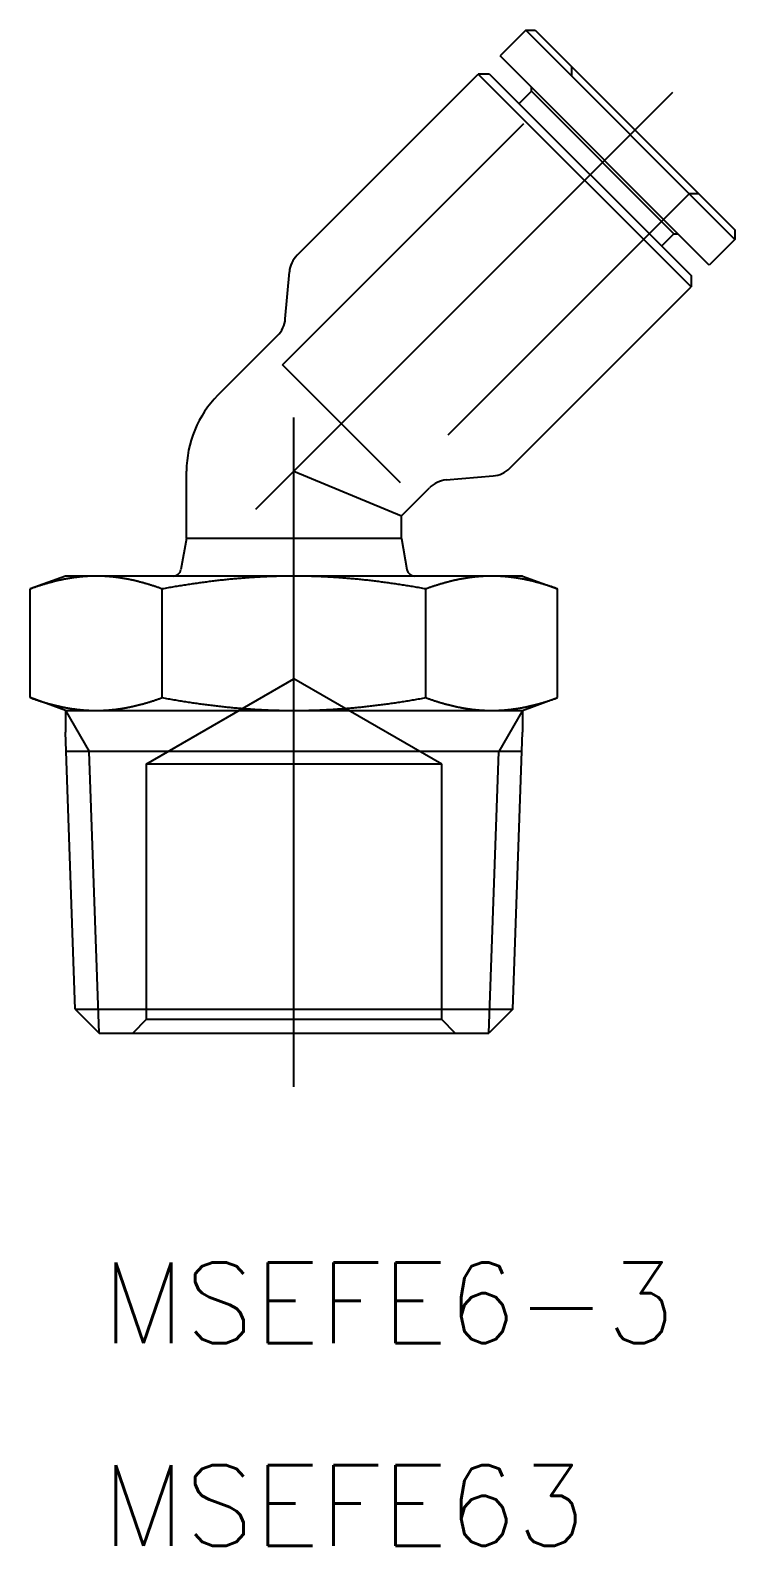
# Model space of a CAD drawing. Extents: x -9.8 to 55.9, y -19.1 to 39.3.
# Drawn here: x -9.8 to 16.4, y -19.1 to 37.3 of the extents above; entities that cross this region are included whole.
import ezdxf

# ---------------------------------------------------------------- set-up
doc = ezdxf.new("R2010")
doc.units = 0
doc.linetypes.add('CENTER', pattern=[50.8, 31.75, -6.35, 6.35, -6.35])
doc.linetypes.add('DASHED', pattern=[19.05, 12.7, -6.35])
doc.layers.get('0').update_dxf_attribs({"linetype": 'CONTINUOUS'})
doc.layers.add('CENTER', color=1, linetype='CENTER')
doc.styles.get("Standard").update_dxf_attribs({"font": 'txt.shx', "height": 3, "bigfont": 'bigfont.shx'})

msp = doc.modelspace()

# ---------------------------------------------------------------- linework, layer by layer
at = {"color": 7, "linetype": 'CONTINUOUS'}
for p, q in [((8.626703, 37.304877), (7.672109, 36.350283)), ((8.6267, 37.30488), (16.404905, 29.526675)), ((8.626703, 37.304877), (8.980256, 37.304877)), ((8.980255, 37.304878), (16.404903, 29.880231)), ((15.450283, 28.572109), (7.672109, 36.350283)), ((0.11665, 28.936246), (6.858936, 35.678532)), ((14.778532, 27.758936), (6.858936, 35.678532)), ((7.2832, 35.678532), (6.858936, 35.678532)), ((7.2832, 35.678532), (14.778532, 28.1832)), ((8.379215, 34.582516), (8.838835, 35.042136)), ((8.838835, 35.042136), (8.838835, 35.183557)), ((14.142136, 29.738835), (8.838835, 35.042136)), ((16.404877, 29.880256), (16.404877, 29.526703)), ((13.682516, 29.279215), (14.142136, 29.738835)), ((14.142136, 29.738835), (14.283557, 29.738835)), ((16.404877, 29.526703), (15.450283, 28.572109)), ((-0.322385, 26.566935), (-0.17259, 28.31454)), ((8.036246, 21.01665), (14.778532, 27.758936)), ((14.778532, 28.1832), (14.778532, 27.758936)), ((-2.828427, 23.728427), (-0.611625, 25.94523)), ((-4, 18.4), (-4, 20.9)), ((0, 20.9), (4, 19.243146)), ((5.666935, 20.577615), (7.41454, 20.72741)), ((4, 19.243146), (5.04523, 20.288375)), ((4, 18.4), (4, 19.243146)), ((-4, 18.4), (-4.205846, 17.247263)), ((4, 18.4), (-4, 18.4)), ((4, 18.4), (4.205846, 17.247263)), ((-8.5, 17), (-9.814955, 16.521396)), ((-7.361216, 17), (-8.5, 17)), ((0, 17), (-7.361216, 17)), ((7.361216, 17), (0, 17)), ((8.5, 17), (7.361216, 17)), ((8.5, 17), (9.814955, 16.521396)), ((-9.814955, 12.478604), (-9.814955, 16.521396)), ((-4.907477, 12.478604), (-4.907477, 16.521396)), ((4.907477, 12.478604), (4.907477, 16.521396)), ((9.814955, 12.478604), (9.814955, 16.521396)), ((-8.5, 12), (-9.814955, 12.478604)), ((8.5, 12), (9.814955, 12.478604)), ((-8.5, 12), (-7.361216, 12)), ((-8.5, 12), (-8.5, 11.189527)), ((-7.361216, 12), (0, 12)), ((0, 12), (7.361216, 12)), ((7.361216, 12), (8.5, 12)), ((8.5, 12), (8.5, 11.189527)), ((-8.140227, 0.886974), (-8.5, 11.189527)), ((8.140227, 0.886974), (8.5, 11.189527)), ((8.475016, 10.474092), (-8.475016, 10.474092)), ((-8.140227, 0.886974), (8.138253, 0.886974)), ((-8.140227, 0.886974), (-7.253253, 0)), ((8.140227, 0.886974), (7.253253, 0)), ((-7.253253, 0), (7.253253, 0))]:
    msp.add_line(p, q, dxfattribs=at)
at = {"color": 3, "linetype": 'DASHED'}
for p, q in [((-0.424252, 24.859786), (10.323771, 35.607809)), ((10.323771, 35.961362), (10.323771, 35.607809)), ((14.707833, 31.223747), (3.95981, 20.475724)), ((15.061387, 31.223747), (14.707833, 31.223747)), ((3.95981, 20.475724), (-0.424252, 24.859786)), ((-5.5, 10), (0, 13.175426)), ((5.5, 10), (0, 13.175426)), ((5.5, 10), (-5.5, 10)), ((-5.5, 10), (-5.5, 0.5)), ((5.5, 0.5), (5.5, 10)), ((-5.5, 0.5), (-6, 0)), ((5.5, 0.5), (-5.5, 0.5)), ((6, 0), (5.5, 0.5))]:
    msp.add_line(p, q, dxfattribs=at)
at = {"color": 3, "linetype": 'CONTINUOUS'}
for p, q in [((-8.5, 12), (-7.619016, 10.474092)), ((8.5, 12), (7.619016, 10.474092)), ((-7.253253, 0), (-7.619016, 10.474092)), ((7.253253, 0), (7.619016, 10.474092))]:
    msp.add_line(p, q, dxfattribs=at)
at = {"color": 7}
for points in [[(-7.36122, 17, 0), (-7.38711, 16.9999, 0), (-7.41297, 16.9998, 0), (-7.43878, 16.9995, 0), (-7.46455, 16.9991, 0), (-7.49029, 16.9986, 0), (-7.51599, 16.9979, 0), (-7.54165, 16.9972, 0), (-7.56728, 16.9964, 0), (-7.59288, 16.9954, 0), (-7.61845, 16.9943, 0), (-7.64399, 16.9932, 0), (-7.6695, 16.9919, 0), (-7.69498, 16.9905, 0), (-7.72044, 16.989, 0), (-7.74587, 16.9874, 0), (-7.77128, 16.9856, 0), (-7.79667, 16.9838, 0), (-7.82204, 16.9819, 0), (-7.8474, 16.9798, 0), (-7.87273, 16.9777, 0), (-7.89805, 16.9754, 0), (-7.92336, 16.9731, 0), (-7.94865, 16.9706, 0), (-7.97393, 16.968, 0), (-7.99921, 16.9653, 0), (-8.02447, 16.9626, 0), (-8.04972, 16.9597, 0), (-8.07497, 16.9567, 0), (-8.10021, 16.9536, 0), (-8.12545, 16.9504, 0), (-8.15068, 16.9471, 0), (-8.17592, 16.9437, 0), (-8.20115, 16.9402, 0), (-8.22639, 16.9365, 0), (-8.25162, 16.9328, 0), (-8.27686, 16.929, 0), (-8.30211, 16.9251, 0), (-8.32736, 16.9211, 0), (-8.35262, 16.9169, 0), (-8.37788, 16.9127, 0), (-8.40316, 16.9084, 0), (-8.42845, 16.9039, 0), (-8.45374, 16.8994, 0), (-8.47905, 16.8948, 0), (-8.50438, 16.89, 0), (-8.52972, 16.8852, 0), (-8.55508, 16.8803, 0), (-8.58045, 16.8752, 0), (-8.60585, 16.8701, 0), (-8.63126, 16.8648, 0), (-8.6567, 16.8595, 0), (-8.68216, 16.854, 0), (-8.70764, 16.8485, 0), (-8.73315, 16.8428, 0), (-8.75868, 16.837, 0), (-8.78424, 16.8312, 0), (-8.80983, 16.8252, 0), (-8.83545, 16.8192, 0), (-8.8611, 16.813, 0), (-8.88678, 16.8067, 0), (-8.9125, 16.8004, 0), (-8.93825, 16.7939, 0), (-8.96403, 16.7873, 0), (-8.98985, 16.7806, 0), (-9.01571, 16.7738, 0), (-9.04161, 16.767, 0), (-9.06755, 16.76, 0), (-9.09353, 16.7529, 0), (-9.11955, 16.7457, 0), (-9.14562, 16.7384, 0), (-9.17173, 16.731, 0), (-9.19788, 16.7235, 0), (-9.22409, 16.7159, 0), (-9.25034, 16.7081, 0), (-9.27664, 16.7003, 0), (-9.30299, 16.6924, 0), (-9.3294, 16.6844, 0), (-9.35586, 16.6762, 0), (-9.38237, 16.668, 0), (-9.40893, 16.6596, 0), (-9.43556, 16.6512, 0), (-9.46224, 16.6426, 0), (-9.48898, 16.6339, 0), (-9.51579, 16.6252, 0), (-9.54265, 16.6163, 0), (-9.56958, 16.6073, 0), (-9.59657, 16.5982, 0), (-9.62362, 16.589, 0), (-9.65075, 16.5796, 0), (-9.67794, 16.5702, 0), (-9.7052, 16.5607, 0), (-9.73253, 16.551, 0), (-9.75993, 16.5413, 0), (-9.78741, 16.5314, 0), (-9.81495, 16.5214, 0)], [(-4.90748, 16.5214, 0), (-4.93503, 16.5314, 0), (-4.9625, 16.5413, 0), (-4.9899, 16.551, 0), (-5.01723, 16.5607, 0), (-5.04449, 16.5702, 0), (-5.07168, 16.5796, 0), (-5.09881, 16.589, 0), (-5.12586, 16.5982, 0), (-5.15286, 16.6073, 0), (-5.17978, 16.6163, 0), (-5.20665, 16.6252, 0), (-5.23345, 16.6339, 0), (-5.26019, 16.6426, 0), (-5.28687, 16.6512, 0), (-5.3135, 16.6596, 0), (-5.34006, 16.668, 0), (-5.36658, 16.6762, 0), (-5.39303, 16.6844, 0), (-5.41944, 16.6924, 0), (-5.44579, 16.7003, 0), (-5.47209, 16.7081, 0), (-5.49835, 16.7159, 0), (-5.52455, 16.7235, 0), (-5.55071, 16.731, 0), (-5.57682, 16.7384, 0), (-5.60288, 16.7457, 0), (-5.6289, 16.7529, 0), (-5.65488, 16.76, 0), (-5.68082, 16.767, 0), (-5.70672, 16.7738, 0), (-5.73258, 16.7806, 0), (-5.7584, 16.7873, 0), (-5.78418, 16.7939, 0), (-5.80993, 16.8004, 0), (-5.83565, 16.8067, 0), (-5.86133, 16.813, 0), (-5.88698, 16.8192, 0), (-5.9126, 16.8252, 0), (-5.93819, 16.8312, 0), (-5.96375, 16.837, 0), (-5.98928, 16.8428, 0), (-6.01479, 16.8485, 0), (-6.04027, 16.854, 0), (-6.06573, 16.8595, 0), (-6.09117, 16.8648, 0), (-6.11658, 16.8701, 0), (-6.14198, 16.8752, 0), (-6.16735, 16.8803, 0), (-6.19271, 16.8852, 0), (-6.21805, 16.89, 0), (-6.24338, 16.8948, 0), (-6.26869, 16.8994, 0), (-6.29399, 16.9039, 0), (-6.31927, 16.9084, 0), (-6.34455, 16.9127, 0), (-6.36981, 16.9169, 0), (-6.39507, 16.9211, 0), (-6.42032, 16.9251, 0), (-6.44557, 16.929, 0), (-6.47081, 16.9328, 0), (-6.49605, 16.9365, 0), (-6.52128, 16.9402, 0), (-6.54651, 16.9437, 0), (-6.57175, 16.9471, 0), (-6.59698, 16.9504, 0), (-6.62222, 16.9536, 0), (-6.64746, 16.9567, 0), (-6.67271, 16.9597, 0), (-6.69796, 16.9626, 0), (-6.72323, 16.9653, 0), (-6.7485, 16.968, 0), (-6.77378, 16.9706, 0), (-6.79907, 16.9731, 0), (-6.82438, 16.9754, 0), (-6.8497, 16.9777, 0), (-6.87503, 16.9798, 0), (-6.90039, 16.9819, 0), (-6.92576, 16.9838, 0), (-6.95115, 16.9856, 0), (-6.97656, 16.9874, 0), (-7.002, 16.989, 0), (-7.02745, 16.9905, 0), (-7.05294, 16.9919, 0), (-7.07845, 16.9932, 0), (-7.10398, 16.9943, 0), (-7.12955, 16.9954, 0), (-7.15515, 16.9964, 0), (-7.18078, 16.9972, 0), (-7.20644, 16.9979, 0), (-7.23214, 16.9986, 0), (-7.25788, 16.9991, 0), (-7.28365, 16.9995, 0), (-7.30946, 16.9998, 0), (-7.33532, 16.9999, 0), (-7.36122, 17, 0)], [(0, 17, 0), (-0.051795, 16.9999, 0), (-0.103504, 16.9998, 0), (-0.15513, 16.9995, 0), (-0.206678, 16.9991, 0), (-0.258149, 16.9986, 0), (-0.309547, 16.9979, 0), (-0.360874, 16.9972, 0), (-0.412134, 16.9964, 0), (-0.46333, 16.9954, 0), (-0.514464, 16.9943, 0), (-0.565539, 16.9932, 0), (-0.616559, 16.9919, 0), (-0.667525, 16.9905, 0), (-0.718441, 16.989, 0), (-0.76931, 16.9874, 0), (-0.820134, 16.9856, 0), (-0.870915, 16.9838, 0), (-0.921658, 16.9819, 0), (-0.972364, 16.9798, 0), (-1.02304, 16.9777, 0), (-1.07368, 16.9754, 0), (-1.12429, 16.9731, 0), (-1.17487, 16.9706, 0), (-1.22544, 16.968, 0), (-1.27598, 16.9653, 0), (-1.3265, 16.9626, 0), (-1.37701, 16.9597, 0), (-1.42751, 16.9567, 0), (-1.47799, 16.9536, 0), (-1.52847, 16.9504, 0), (-1.57894, 16.9471, 0), (-1.6294, 16.9437, 0), (-1.67987, 16.9402, 0), (-1.73034, 16.9365, 0), (-1.78081, 16.9328, 0), (-1.8313, 16.929, 0), (-1.88178, 16.9251, 0), (-1.93229, 16.9211, 0), (-1.9828, 16.9169, 0), (-2.03333, 16.9127, 0), (-2.08389, 16.9084, 0), (-2.13446, 16.9039, 0), (-2.18505, 16.8994, 0), (-2.23568, 16.8948, 0), (-2.28633, 16.89, 0), (-2.33701, 16.8852, 0), (-2.38773, 16.8803, 0), (-2.43848, 16.8752, 0), (-2.48927, 16.8701, 0), (-2.5401, 16.8648, 0), (-2.59097, 16.8595, 0), (-2.64189, 16.854, 0), (-2.69285, 16.8485, 0), (-2.74387, 16.8428, 0), (-2.79494, 16.837, 0), (-2.84606, 16.8312, 0), (-2.89724, 16.8252, 0), (-2.94847, 16.8192, 0), (-2.99977, 16.813, 0), (-3.05114, 16.8067, 0), (-3.10257, 16.8004, 0), (-3.15406, 16.7939, 0), (-3.20563, 16.7873, 0), (-3.25728, 16.7806, 0), (-3.30899, 16.7738, 0), (-3.36079, 16.767, 0), (-3.41267, 16.76, 0), (-3.46462, 16.7529, 0), (-3.51667, 16.7457, 0), (-3.5688, 16.7384, 0), (-3.62102, 16.731, 0), (-3.67333, 16.7235, 0), (-3.72574, 16.7159, 0), (-3.77825, 16.7081, 0), (-3.83085, 16.7003, 0), (-3.88355, 16.6924, 0), (-3.93636, 16.6844, 0), (-3.98928, 16.6762, 0), (-4.0423, 16.668, 0), (-4.09544, 16.6596, 0), (-4.14869, 16.6512, 0), (-4.20205, 16.6426, 0), (-4.25554, 16.6339, 0), (-4.30914, 16.6252, 0), (-4.36287, 16.6163, 0), (-4.41672, 16.6073, 0), (-4.4707, 16.5982, 0), (-4.52482, 16.589, 0), (-4.57906, 16.5796, 0), (-4.63344, 16.5702, 0), (-4.68796, 16.5607, 0), (-4.74262, 16.551, 0), (-4.79743, 16.5413, 0), (-4.85238, 16.5314, 0), (-4.90748, 16.5214, 0)], [(4.90748, 16.5214, 0), (4.85238, 16.5314, 0), (4.79743, 16.5413, 0), (4.74262, 16.551, 0), (4.68796, 16.5607, 0), (4.63344, 16.5702, 0), (4.57906, 16.5796, 0), (4.52482, 16.589, 0), (4.4707, 16.5982, 0), (4.41672, 16.6073, 0), (4.36287, 16.6163, 0), (4.30914, 16.6252, 0), (4.25554, 16.6339, 0), (4.20205, 16.6426, 0), (4.14869, 16.6512, 0), (4.09544, 16.6596, 0), (4.0423, 16.668, 0), (3.98928, 16.6762, 0), (3.93636, 16.6844, 0), (3.88355, 16.6924, 0), (3.83085, 16.7003, 0), (3.77825, 16.7081, 0), (3.72574, 16.7159, 0), (3.67333, 16.7235, 0), (3.62102, 16.731, 0), (3.5688, 16.7384, 0), (3.51667, 16.7457, 0), (3.46462, 16.7529, 0), (3.41267, 16.76, 0), (3.36079, 16.767, 0), (3.30899, 16.7738, 0), (3.25728, 16.7806, 0), (3.20563, 16.7873, 0), (3.15406, 16.7939, 0), (3.10257, 16.8004, 0), (3.05114, 16.8067, 0), (2.99977, 16.813, 0), (2.94847, 16.8192, 0), (2.89724, 16.8252, 0), (2.84606, 16.8312, 0), (2.79494, 16.837, 0), (2.74387, 16.8428, 0), (2.69285, 16.8485, 0), (2.64189, 16.854, 0), (2.59097, 16.8595, 0), (2.5401, 16.8648, 0), (2.48927, 16.8701, 0), (2.43848, 16.8752, 0), (2.38773, 16.8803, 0), (2.33701, 16.8852, 0), (2.28633, 16.89, 0), (2.23568, 16.8948, 0), (2.18505, 16.8994, 0), (2.13446, 16.9039, 0), (2.08389, 16.9084, 0), (2.03333, 16.9127, 0), (1.9828, 16.9169, 0), (1.93229, 16.9211, 0), (1.88178, 16.9251, 0), (1.8313, 16.929, 0), (1.78081, 16.9328, 0), (1.73034, 16.9365, 0), (1.67987, 16.9402, 0), (1.6294, 16.9437, 0), (1.57894, 16.9471, 0), (1.52847, 16.9504, 0), (1.47799, 16.9536, 0), (1.42751, 16.9567, 0), (1.37701, 16.9597, 0), (1.3265, 16.9626, 0), (1.27598, 16.9653, 0), (1.22544, 16.968, 0), (1.17487, 16.9706, 0), (1.12429, 16.9731, 0), (1.07368, 16.9754, 0), (1.02304, 16.9777, 0), (0.972364, 16.9798, 0), (0.921658, 16.9819, 0), (0.870915, 16.9838, 0), (0.820134, 16.9856, 0), (0.76931, 16.9874, 0), (0.718441, 16.989, 0), (0.667525, 16.9905, 0), (0.616559, 16.9919, 0), (0.565539, 16.9932, 0), (0.514464, 16.9943, 0), (0.46333, 16.9954, 0), (0.412134, 16.9964, 0), (0.360874, 16.9972, 0), (0.309547, 16.9979, 0), (0.258149, 16.9986, 0), (0.206678, 16.9991, 0), (0.15513, 16.9995, 0), (0.103504, 16.9998, 0), (0.051795, 16.9999, 0), (0, 17, 0)], [(7.36122, 17, 0), (7.33532, 16.9999, 0), (7.30946, 16.9998, 0), (7.28365, 16.9995, 0), (7.25788, 16.9991, 0), (7.23214, 16.9986, 0), (7.20644, 16.9979, 0), (7.18078, 16.9972, 0), (7.15515, 16.9964, 0), (7.12955, 16.9954, 0), (7.10398, 16.9943, 0), (7.07845, 16.9932, 0), (7.05294, 16.9919, 0), (7.02745, 16.9905, 0), (7.002, 16.989, 0), (6.97656, 16.9874, 0), (6.95115, 16.9856, 0), (6.92576, 16.9838, 0), (6.90039, 16.9819, 0), (6.87503, 16.9798, 0), (6.8497, 16.9777, 0), (6.82438, 16.9754, 0), (6.79907, 16.9731, 0), (6.77378, 16.9706, 0), (6.7485, 16.968, 0), (6.72323, 16.9653, 0), (6.69796, 16.9626, 0), (6.67271, 16.9597, 0), (6.64746, 16.9567, 0), (6.62222, 16.9536, 0), (6.59698, 16.9504, 0), (6.57175, 16.9471, 0), (6.54651, 16.9437, 0), (6.52128, 16.9402, 0), (6.49605, 16.9365, 0), (6.47081, 16.9328, 0), (6.44557, 16.929, 0), (6.42032, 16.9251, 0), (6.39507, 16.9211, 0), (6.36981, 16.9169, 0), (6.34455, 16.9127, 0), (6.31927, 16.9084, 0), (6.29399, 16.9039, 0), (6.26869, 16.8994, 0), (6.24338, 16.8948, 0), (6.21805, 16.89, 0), (6.19271, 16.8852, 0), (6.16735, 16.8803, 0), (6.14198, 16.8752, 0), (6.11658, 16.8701, 0), (6.09117, 16.8648, 0), (6.06573, 16.8595, 0), (6.04027, 16.854, 0), (6.01479, 16.8485, 0), (5.98928, 16.8428, 0), (5.96375, 16.837, 0), (5.93819, 16.8312, 0), (5.9126, 16.8252, 0), (5.88698, 16.8192, 0), (5.86133, 16.813, 0), (5.83565, 16.8067, 0), (5.80993, 16.8004, 0), (5.78418, 16.7939, 0), (5.7584, 16.7873, 0), (5.73258, 16.7806, 0), (5.70672, 16.7738, 0), (5.68082, 16.767, 0), (5.65488, 16.76, 0), (5.6289, 16.7529, 0), (5.60288, 16.7457, 0), (5.57682, 16.7384, 0), (5.55071, 16.731, 0), (5.52455, 16.7235, 0), (5.49835, 16.7159, 0), (5.47209, 16.7081, 0), (5.44579, 16.7003, 0), (5.41944, 16.6924, 0), (5.39303, 16.6844, 0), (5.36658, 16.6762, 0), (5.34006, 16.668, 0), (5.3135, 16.6596, 0), (5.28687, 16.6512, 0), (5.26019, 16.6426, 0), (5.23345, 16.6339, 0), (5.20665, 16.6252, 0), (5.17978, 16.6163, 0), (5.15286, 16.6073, 0), (5.12586, 16.5982, 0), (5.09881, 16.589, 0), (5.07168, 16.5796, 0), (5.04449, 16.5702, 0), (5.01723, 16.5607, 0), (4.9899, 16.551, 0), (4.9625, 16.5413, 0), (4.93503, 16.5314, 0), (4.90748, 16.5214, 0)], [(9.81495, 16.5214, 0), (9.78741, 16.5314, 0), (9.75993, 16.5413, 0), (9.73253, 16.551, 0), (9.7052, 16.5607, 0), (9.67794, 16.5702, 0), (9.65075, 16.5796, 0), (9.62362, 16.589, 0), (9.59657, 16.5982, 0), (9.56958, 16.6073, 0), (9.54265, 16.6163, 0), (9.51579, 16.6252, 0), (9.48898, 16.6339, 0), (9.46224, 16.6426, 0), (9.43556, 16.6512, 0), (9.40893, 16.6596, 0), (9.38237, 16.668, 0), (9.35586, 16.6762, 0), (9.3294, 16.6844, 0), (9.30299, 16.6924, 0), (9.27664, 16.7003, 0), (9.25034, 16.7081, 0), (9.22409, 16.7159, 0), (9.19788, 16.7235, 0), (9.17173, 16.731, 0), (9.14562, 16.7384, 0), (9.11955, 16.7457, 0), (9.09353, 16.7529, 0), (9.06755, 16.76, 0), (9.04161, 16.767, 0), (9.01571, 16.7738, 0), (8.98985, 16.7806, 0), (8.96403, 16.7873, 0), (8.93825, 16.7939, 0), (8.9125, 16.8004, 0), (8.88678, 16.8067, 0), (8.8611, 16.813, 0), (8.83545, 16.8192, 0), (8.80983, 16.8252, 0), (8.78424, 16.8312, 0), (8.75868, 16.837, 0), (8.73315, 16.8428, 0), (8.70764, 16.8485, 0), (8.68216, 16.854, 0), (8.6567, 16.8595, 0), (8.63126, 16.8648, 0), (8.60585, 16.8701, 0), (8.58045, 16.8752, 0), (8.55508, 16.8803, 0), (8.52972, 16.8852, 0), (8.50438, 16.89, 0), (8.47905, 16.8948, 0), (8.45374, 16.8994, 0), (8.42845, 16.9039, 0), (8.40316, 16.9084, 0), (8.37788, 16.9127, 0), (8.35262, 16.9169, 0), (8.32736, 16.9211, 0), (8.30211, 16.9251, 0), (8.27686, 16.929, 0), (8.25162, 16.9328, 0), (8.22639, 16.9365, 0), (8.20115, 16.9402, 0), (8.17592, 16.9437, 0), (8.15068, 16.9471, 0), (8.12545, 16.9504, 0), (8.10021, 16.9536, 0), (8.07497, 16.9567, 0), (8.04972, 16.9597, 0), (8.02447, 16.9626, 0), (7.99921, 16.9653, 0), (7.97393, 16.968, 0), (7.94865, 16.9706, 0), (7.92336, 16.9731, 0), (7.89805, 16.9754, 0), (7.87273, 16.9777, 0), (7.8474, 16.9798, 0), (7.82204, 16.9819, 0), (7.79667, 16.9838, 0), (7.77128, 16.9856, 0), (7.74587, 16.9874, 0), (7.72044, 16.989, 0), (7.69498, 16.9905, 0), (7.6695, 16.9919, 0), (7.64399, 16.9932, 0), (7.61845, 16.9943, 0), (7.59288, 16.9954, 0), (7.56728, 16.9964, 0), (7.54165, 16.9972, 0), (7.51599, 16.9979, 0), (7.49029, 16.9986, 0), (7.46455, 16.9991, 0), (7.43878, 16.9995, 0), (7.41297, 16.9998, 0), (7.38711, 16.9999, 0), (7.36122, 17, 0)], [(-9.81495, 12.4786, 0), (-9.78734, 12.4686, 0), (-9.7598, 12.4587, 0), (-9.73233, 12.4489, 0), (-9.70494, 12.4392, 0), (-9.67761, 12.4297, 0), (-9.65036, 12.4202, 0), (-9.62318, 12.4109, 0), (-9.59607, 12.4017, 0), (-9.56903, 12.3925, 0), (-9.54205, 12.3835, 0), (-9.51513, 12.3746, 0), (-9.48828, 12.3658, 0), (-9.46149, 12.3572, 0), (-9.43476, 12.3486, 0), (-9.40809, 12.3401, 0), (-9.38148, 12.3318, 0), (-9.35493, 12.3235, 0), (-9.32843, 12.3153, 0), (-9.30199, 12.3073, 0), (-9.2756, 12.2994, 0), (-9.24926, 12.2915, 0), (-9.22298, 12.2838, 0), (-9.19674, 12.2762, 0), (-9.17055, 12.2687, 0), (-9.14441, 12.2613, 0), (-9.11832, 12.254, 0), (-9.09227, 12.2468, 0), (-9.06627, 12.2397, 0), (-9.0403, 12.2327, 0), (-9.01438, 12.2258, 0), (-8.9885, 12.219, 0), (-8.96266, 12.2123, 0), (-8.93686, 12.2058, 0), (-8.91109, 12.1993, 0), (-8.88536, 12.1929, 0), (-8.85967, 12.1867, 0), (-8.834, 12.1805, 0), (-8.80837, 12.1744, 0), (-8.78277, 12.1685, 0), (-8.7572, 12.1626, 0), (-8.73166, 12.1569, 0), (-8.70615, 12.1512, 0), (-8.68066, 12.1457, 0), (-8.6552, 12.1402, 0), (-8.62976, 12.1349, 0), (-8.60434, 12.1296, 0), (-8.57895, 12.1245, 0), (-8.55357, 12.1194, 0), (-8.52822, 12.1145, 0), (-8.50288, 12.1097, 0), (-8.47756, 12.1049, 0), (-8.45225, 12.1003, 0), (-8.42696, 12.0958, 0), (-8.40168, 12.0914, 0), (-8.37642, 12.087, 0), (-8.35116, 12.0828, 0), (-8.32592, 12.0787, 0), (-8.30068, 12.0747, 0), (-8.27545, 12.0708, 0), (-8.25023, 12.067, 0), (-8.22501, 12.0633, 0), (-8.19979, 12.0596, 0), (-8.17458, 12.0561, 0), (-8.14937, 12.0527, 0), (-8.12415, 12.0495, 0), (-8.09894, 12.0463, 0), (-8.07372, 12.0432, 0), (-8.0485, 12.0402, 0), (-8.02327, 12.0373, 0), (-7.99804, 12.0345, 0), (-7.9728, 12.0319, 0), (-7.94755, 12.0293, 0), (-7.92229, 12.0268, 0), (-7.89702, 12.0245, 0), (-7.87173, 12.0222, 0), (-7.84643, 12.0201, 0), (-7.82112, 12.0181, 0), (-7.79579, 12.0161, 0), (-7.77044, 12.0143, 0), (-7.74507, 12.0126, 0), (-7.71968, 12.011, 0), (-7.69426, 12.0095, 0), (-7.66883, 12.0081, 0), (-7.64336, 12.0068, 0), (-7.61788, 12.0056, 0), (-7.59236, 12.0046, 0), (-7.56681, 12.0036, 0), (-7.54124, 12.0028, 0), (-7.51563, 12.002, 0), (-7.48999, 12.0014, 0), (-7.46431, 12.0009, 0), (-7.43859, 12.0005, 0), (-7.41284, 12.0002, 0), (-7.38705, 12.0001, 0), (-7.36122, 12, 0)], [(-7.36122, 12, 0), (-7.33538, 12.0001, 0), (-7.30959, 12.0002, 0), (-7.28384, 12.0005, 0), (-7.25812, 12.0009, 0), (-7.23245, 12.0014, 0), (-7.2068, 12.002, 0), (-7.18119, 12.0028, 0), (-7.15562, 12.0036, 0), (-7.13007, 12.0046, 0), (-7.10456, 12.0056, 0), (-7.07907, 12.0068, 0), (-7.0536, 12.0081, 0), (-7.02817, 12.0095, 0), (-7.00275, 12.011, 0), (-6.97736, 12.0126, 0), (-6.95199, 12.0143, 0), (-6.92664, 12.0161, 0), (-6.90131, 12.0181, 0), (-6.876, 12.0201, 0), (-6.8507, 12.0222, 0), (-6.82541, 12.0245, 0), (-6.80014, 12.0268, 0), (-6.77488, 12.0293, 0), (-6.74963, 12.0319, 0), (-6.72439, 12.0345, 0), (-6.69916, 12.0373, 0), (-6.67393, 12.0402, 0), (-6.64871, 12.0432, 0), (-6.62349, 12.0463, 0), (-6.59828, 12.0495, 0), (-6.57307, 12.0527, 0), (-6.54785, 12.0561, 0), (-6.52264, 12.0596, 0), (-6.49742, 12.0633, 0), (-6.4722, 12.067, 0), (-6.44698, 12.0708, 0), (-6.42175, 12.0747, 0), (-6.39651, 12.0787, 0), (-6.37127, 12.0828, 0), (-6.34601, 12.087, 0), (-6.32075, 12.0914, 0), (-6.29547, 12.0958, 0), (-6.27018, 12.1003, 0), (-6.24487, 12.1049, 0), (-6.21955, 12.1097, 0), (-6.19422, 12.1145, 0), (-6.16886, 12.1194, 0), (-6.14349, 12.1245, 0), (-6.11809, 12.1296, 0), (-6.09267, 12.1349, 0), (-6.06724, 12.1402, 0), (-6.04177, 12.1457, 0), (-6.01628, 12.1512, 0), (-5.99077, 12.1569, 0), (-5.96523, 12.1626, 0), (-5.93966, 12.1685, 0), (-5.91406, 12.1744, 0), (-5.88843, 12.1805, 0), (-5.86277, 12.1867, 0), (-5.83707, 12.1929, 0), (-5.81134, 12.1993, 0), (-5.78557, 12.2058, 0), (-5.75977, 12.2123, 0), (-5.73393, 12.219, 0), (-5.70805, 12.2258, 0), (-5.68213, 12.2327, 0), (-5.65617, 12.2397, 0), (-5.63016, 12.2468, 0), (-5.60411, 12.254, 0), (-5.57802, 12.2613, 0), (-5.55188, 12.2687, 0), (-5.52569, 12.2762, 0), (-5.49946, 12.2838, 0), (-5.47317, 12.2915, 0), (-5.44683, 12.2994, 0), (-5.42044, 12.3073, 0), (-5.394, 12.3153, 0), (-5.3675, 12.3235, 0), (-5.34095, 12.3318, 0), (-5.31434, 12.3401, 0), (-5.28767, 12.3486, 0), (-5.26094, 12.3572, 0), (-5.23415, 12.3658, 0), (-5.2073, 12.3746, 0), (-5.18038, 12.3835, 0), (-5.15341, 12.3925, 0), (-5.12636, 12.4017, 0), (-5.09925, 12.4109, 0), (-5.07207, 12.4202, 0), (-5.04482, 12.4297, 0), (-5.0175, 12.4392, 0), (-4.9901, 12.4489, 0), (-4.96264, 12.4587, 0), (-4.93509, 12.4686, 0), (-4.90748, 12.4786, 0)], [(-4.90748, 12.4786, 0), (-4.85224, 12.4686, 0), (-4.79716, 12.4587, 0), (-4.74223, 12.4489, 0), (-4.68744, 12.4392, 0), (-4.6328, 12.4297, 0), (-4.5783, 12.4202, 0), (-4.52394, 12.4109, 0), (-4.46971, 12.4017, 0), (-4.41562, 12.3925, 0), (-4.36166, 12.3835, 0), (-4.30783, 12.3746, 0), (-4.25413, 12.3658, 0), (-4.20055, 12.3572, 0), (-4.14709, 12.3486, 0), (-4.09375, 12.3401, 0), (-4.04053, 12.3318, 0), (-3.98743, 12.3235, 0), (-3.93443, 12.3153, 0), (-3.88155, 12.3073, 0), (-3.82877, 12.2994, 0), (-3.77609, 12.2915, 0), (-3.72352, 12.2838, 0), (-3.67105, 12.2762, 0), (-3.61867, 12.2687, 0), (-3.56639, 12.2613, 0), (-3.51421, 12.254, 0), (-3.46211, 12.2468, 0), (-3.4101, 12.2397, 0), (-3.35817, 12.2327, 0), (-3.30633, 12.2258, 0), (-3.25457, 12.219, 0), (-3.20289, 12.2123, 0), (-3.15129, 12.2058, 0), (-3.09975, 12.1993, 0), (-3.04829, 12.1929, 0), (-2.9969, 12.1867, 0), (-2.94557, 12.1805, 0), (-2.89431, 12.1744, 0), (-2.84311, 12.1685, 0), (-2.79197, 12.1626, 0), (-2.74089, 12.1569, 0), (-2.68986, 12.1512, 0), (-2.63889, 12.1457, 0), (-2.58796, 12.1402, 0), (-2.53708, 12.1349, 0), (-2.48625, 12.1296, 0), (-2.43546, 12.1245, 0), (-2.38471, 12.1194, 0), (-2.334, 12.1145, 0), (-2.28333, 12.1097, 0), (-2.23268, 12.1049, 0), (-2.18207, 12.1003, 0), (-2.13149, 12.0958, 0), (-2.08094, 12.0914, 0), (-2.03041, 12.087, 0), (-1.9799, 12.0828, 0), (-1.9294, 12.0787, 0), (-1.87893, 12.0747, 0), (-1.82847, 12.0708, 0), (-1.77802, 12.067, 0), (-1.72758, 12.0633, 0), (-1.67715, 12.0596, 0), (-1.62673, 12.0561, 0), (-1.5763, 12.0527, 0), (-1.52587, 12.0495, 0), (-1.47545, 12.0463, 0), (-1.42501, 12.0432, 0), (-1.37457, 12.0402, 0), (-1.32412, 12.0373, 0), (-1.27365, 12.0345, 0), (-1.22317, 12.0319, 0), (-1.17267, 12.0293, 0), (-1.12215, 12.0268, 0), (-1.07161, 12.0245, 0), (-1.02104, 12.0222, 0), (-0.970437, 12.0201, 0), (-0.919807, 12.0181, 0), (-0.869143, 12.0161, 0), (-0.818443, 12.0143, 0), (-0.767704, 12.0126, 0), (-0.716922, 12.011, 0), (-0.666096, 12.0095, 0), (-0.615222, 12.0081, 0), (-0.564298, 12.0068, 0), (-0.513321, 12.0056, 0), (-0.462288, 12.0046, 0), (-0.411196, 12.0036, 0), (-0.360043, 12.0028, 0), (-0.308825, 12.002, 0), (-0.25754, 12.0014, 0), (-0.206184, 12.0009, 0), (-0.154756, 12.0005, 0), (-0.103251, 12.0002, 0), (-0.051666, 12.0001, 0), (0, 12, 0)], [(0, 12, 0), (0.051666, 12.0001, 0), (0.103251, 12.0002, 0), (0.154756, 12.0005, 0), (0.206184, 12.0009, 0), (0.25754, 12.0014, 0), (0.308825, 12.002, 0), (0.360043, 12.0028, 0), (0.411196, 12.0036, 0), (0.462288, 12.0046, 0), (0.513321, 12.0056, 0), (0.564298, 12.0068, 0), (0.615222, 12.0081, 0), (0.666096, 12.0095, 0), (0.716922, 12.011, 0), (0.767704, 12.0126, 0), (0.818443, 12.0143, 0), (0.869143, 12.0161, 0), (0.919807, 12.0181, 0), (0.970437, 12.0201, 0), (1.02104, 12.0222, 0), (1.07161, 12.0245, 0), (1.12215, 12.0268, 0), (1.17267, 12.0293, 0), (1.22317, 12.0319, 0), (1.27365, 12.0345, 0), (1.32412, 12.0373, 0), (1.37457, 12.0402, 0), (1.42501, 12.0432, 0), (1.47545, 12.0463, 0), (1.52587, 12.0495, 0), (1.5763, 12.0527, 0), (1.62673, 12.0561, 0), (1.67715, 12.0596, 0), (1.72758, 12.0633, 0), (1.77802, 12.067, 0), (1.82847, 12.0708, 0), (1.87893, 12.0747, 0), (1.9294, 12.0787, 0), (1.9799, 12.0828, 0), (2.03041, 12.087, 0), (2.08094, 12.0914, 0), (2.13149, 12.0958, 0), (2.18207, 12.1003, 0), (2.23268, 12.1049, 0), (2.28333, 12.1097, 0), (2.334, 12.1145, 0), (2.38471, 12.1194, 0), (2.43546, 12.1245, 0), (2.48625, 12.1296, 0), (2.53708, 12.1349, 0), (2.58796, 12.1402, 0), (2.63889, 12.1457, 0), (2.68986, 12.1512, 0), (2.74089, 12.1569, 0), (2.79197, 12.1626, 0), (2.84311, 12.1685, 0), (2.89431, 12.1744, 0), (2.94557, 12.1805, 0), (2.9969, 12.1867, 0), (3.04829, 12.1929, 0), (3.09975, 12.1993, 0), (3.15129, 12.2058, 0), (3.20289, 12.2123, 0), (3.25457, 12.219, 0), (3.30633, 12.2258, 0), (3.35817, 12.2327, 0), (3.4101, 12.2397, 0), (3.46211, 12.2468, 0), (3.51421, 12.254, 0), (3.56639, 12.2613, 0), (3.61867, 12.2687, 0), (3.67105, 12.2762, 0), (3.72352, 12.2838, 0), (3.77609, 12.2915, 0), (3.82877, 12.2994, 0), (3.88155, 12.3073, 0), (3.93443, 12.3153, 0), (3.98743, 12.3235, 0), (4.04053, 12.3318, 0), (4.09375, 12.3401, 0), (4.14709, 12.3486, 0), (4.20055, 12.3572, 0), (4.25413, 12.3658, 0), (4.30783, 12.3746, 0), (4.36166, 12.3835, 0), (4.41562, 12.3925, 0), (4.46971, 12.4017, 0), (4.52394, 12.4109, 0), (4.5783, 12.4202, 0), (4.6328, 12.4297, 0), (4.68744, 12.4392, 0), (4.74223, 12.4489, 0), (4.79716, 12.4587, 0), (4.85224, 12.4686, 0), (4.90748, 12.4786, 0)], [(4.90748, 12.4786, 0), (4.93509, 12.4686, 0), (4.96264, 12.4587, 0), (4.9901, 12.4489, 0), (5.0175, 12.4392, 0), (5.04482, 12.4297, 0), (5.07207, 12.4202, 0), (5.09925, 12.4109, 0), (5.12636, 12.4017, 0), (5.15341, 12.3925, 0), (5.18038, 12.3835, 0), (5.2073, 12.3746, 0), (5.23415, 12.3658, 0), (5.26094, 12.3572, 0), (5.28767, 12.3486, 0), (5.31434, 12.3401, 0), (5.34095, 12.3318, 0), (5.3675, 12.3235, 0), (5.394, 12.3153, 0), (5.42044, 12.3073, 0), (5.44683, 12.2994, 0), (5.47317, 12.2915, 0), (5.49946, 12.2838, 0), (5.52569, 12.2762, 0), (5.55188, 12.2687, 0), (5.57802, 12.2613, 0), (5.60411, 12.254, 0), (5.63016, 12.2468, 0), (5.65617, 12.2397, 0), (5.68213, 12.2327, 0), (5.70805, 12.2258, 0), (5.73393, 12.219, 0), (5.75977, 12.2123, 0), (5.78557, 12.2058, 0), (5.81134, 12.1993, 0), (5.83707, 12.1929, 0), (5.86277, 12.1867, 0), (5.88843, 12.1805, 0), (5.91406, 12.1744, 0), (5.93966, 12.1685, 0), (5.96523, 12.1626, 0), (5.99077, 12.1569, 0), (6.01628, 12.1512, 0), (6.04177, 12.1457, 0), (6.06724, 12.1402, 0), (6.09267, 12.1349, 0), (6.11809, 12.1296, 0), (6.14349, 12.1245, 0), (6.16886, 12.1194, 0), (6.19422, 12.1145, 0), (6.21955, 12.1097, 0), (6.24487, 12.1049, 0), (6.27018, 12.1003, 0), (6.29547, 12.0958, 0), (6.32075, 12.0914, 0), (6.34601, 12.087, 0), (6.37127, 12.0828, 0), (6.39651, 12.0787, 0), (6.42175, 12.0747, 0), (6.44698, 12.0708, 0), (6.4722, 12.067, 0), (6.49742, 12.0633, 0), (6.52264, 12.0596, 0), (6.54785, 12.0561, 0), (6.57307, 12.0527, 0), (6.59828, 12.0495, 0), (6.62349, 12.0463, 0), (6.64871, 12.0432, 0), (6.67393, 12.0402, 0), (6.69916, 12.0373, 0), (6.72439, 12.0345, 0), (6.74963, 12.0319, 0), (6.77488, 12.0293, 0), (6.80014, 12.0268, 0), (6.82541, 12.0245, 0), (6.8507, 12.0222, 0), (6.876, 12.0201, 0), (6.90131, 12.0181, 0), (6.92664, 12.0161, 0), (6.95199, 12.0143, 0), (6.97736, 12.0126, 0), (7.00275, 12.011, 0), (7.02817, 12.0095, 0), (7.0536, 12.0081, 0), (7.07907, 12.0068, 0), (7.10456, 12.0056, 0), (7.13007, 12.0046, 0), (7.15562, 12.0036, 0), (7.18119, 12.0028, 0), (7.2068, 12.002, 0), (7.23245, 12.0014, 0), (7.25812, 12.0009, 0), (7.28384, 12.0005, 0), (7.30959, 12.0002, 0), (7.33538, 12.0001, 0), (7.36122, 12, 0)], [(7.36122, 12, 0), (7.38705, 12.0001, 0), (7.41284, 12.0002, 0), (7.43859, 12.0005, 0), (7.46431, 12.0009, 0), (7.48999, 12.0014, 0), (7.51563, 12.002, 0), (7.54124, 12.0028, 0), (7.56681, 12.0036, 0), (7.59236, 12.0046, 0), (7.61788, 12.0056, 0), (7.64336, 12.0068, 0), (7.66883, 12.0081, 0), (7.69426, 12.0095, 0), (7.71968, 12.011, 0), (7.74507, 12.0126, 0), (7.77044, 12.0143, 0), (7.79579, 12.0161, 0), (7.82112, 12.0181, 0), (7.84643, 12.0201, 0), (7.87173, 12.0222, 0), (7.89702, 12.0245, 0), (7.92229, 12.0268, 0), (7.94755, 12.0293, 0), (7.9728, 12.0319, 0), (7.99804, 12.0345, 0), (8.02327, 12.0373, 0), (8.0485, 12.0402, 0), (8.07372, 12.0432, 0), (8.09894, 12.0463, 0), (8.12415, 12.0495, 0), (8.14937, 12.0527, 0), (8.17458, 12.0561, 0), (8.19979, 12.0596, 0), (8.22501, 12.0633, 0), (8.25023, 12.067, 0), (8.27545, 12.0708, 0), (8.30068, 12.0747, 0), (8.32592, 12.0787, 0), (8.35116, 12.0828, 0), (8.37642, 12.087, 0), (8.40168, 12.0914, 0), (8.42696, 12.0958, 0), (8.45225, 12.1003, 0), (8.47756, 12.1049, 0), (8.50288, 12.1097, 0), (8.52822, 12.1145, 0), (8.55357, 12.1194, 0), (8.57895, 12.1245, 0), (8.60434, 12.1296, 0), (8.62976, 12.1349, 0), (8.6552, 12.1402, 0), (8.68066, 12.1457, 0), (8.70615, 12.1512, 0), (8.73166, 12.1569, 0), (8.7572, 12.1626, 0), (8.78277, 12.1685, 0), (8.80837, 12.1744, 0), (8.834, 12.1805, 0), (8.85967, 12.1867, 0), (8.88536, 12.1929, 0), (8.91109, 12.1993, 0), (8.93686, 12.2058, 0), (8.96266, 12.2123, 0), (8.9885, 12.219, 0), (9.01438, 12.2258, 0), (9.0403, 12.2327, 0), (9.06627, 12.2397, 0), (9.09227, 12.2468, 0), (9.11832, 12.254, 0), (9.14441, 12.2613, 0), (9.17055, 12.2687, 0), (9.19674, 12.2762, 0), (9.22298, 12.2838, 0), (9.24926, 12.2915, 0), (9.2756, 12.2994, 0), (9.30199, 12.3073, 0), (9.32843, 12.3153, 0), (9.35493, 12.3235, 0), (9.38148, 12.3318, 0), (9.40809, 12.3401, 0), (9.43476, 12.3486, 0), (9.46149, 12.3572, 0), (9.48828, 12.3658, 0), (9.51513, 12.3746, 0), (9.54205, 12.3835, 0), (9.56903, 12.3925, 0), (9.59607, 12.4017, 0), (9.62318, 12.4109, 0), (9.65036, 12.4202, 0), (9.67761, 12.4297, 0), (9.70494, 12.4392, 0), (9.73233, 12.4489, 0), (9.7598, 12.4587, 0), (9.78734, 12.4686, 0), (9.81495, 12.4786, 0)]]:
    msp.add_polyline3d(points, dxfattribs=at)
at = {"color": 7, "linetype": 'CONTINUOUS'}
for centre, radius, start, end in [((0.823757, 28.229139), 1, 135, 175.1009075), ((-1.318731, 26.652336), 1, 315, 355.1009075), ((0, 20.9), 4, 135, 180), ((7.329139, 21.723757), 1, 274.8990925, 315), ((5.752336, 19.581269), 1, 94.8990925, 135), ((-4.501174, 17.3), 0.3, 270, 349.8753283), ((4.501174, 17.3), 0.3, 190.1246717, 270)]:
    msp.add_arc(centre, radius, start, end, dxfattribs=at)
at = {"layer": 'CENTER', "color": 1, "linetype": 'CENTER'}
for p, q in [((-1.414214, 19.485786), (14.10678, 35.00678)), ((0, -2), (0, 22.9))]:
    msp.add_line(p, q, dxfattribs=at)

# ---------------------------------------------------------------- texts
at = {"color": 7, "linetype": 'CONTINUOUS'}
for s, p in [('MSEFE6-3', (-7.148178, -11.534345)), ('MSEFE63', (-7.148178, -19.070734))]:
    msp.add_text(s, height=3, dxfattribs=at).set_placement(p)

doc.saveas('drawing.dxf')
